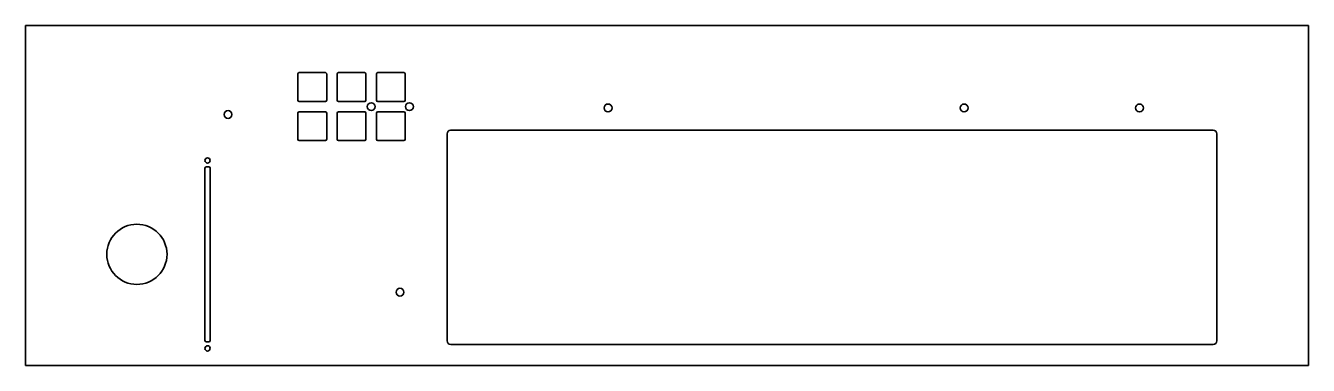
# Model space of a CAD drawing. Header units: millimetres. Extents: x 0 to 490, y -130 to 0.
import ezdxf

# ---------------------------------------------------------------- set-up
doc = ezdxf.new("R2010")
doc.units = ezdxf.units.MM
doc.header["$MEASUREMENT"] = 0
for name, color, linetype, lineweight in [('Arceringen', 7, 'Continuous', 0), ('Keyboard', 7, 'Continuous', 0), ('Pot meters', 7, 'Continuous', 0), ('Print plaat', 7, 'Continuous', 0)]:
    doc.layers.add(name, color=color, linetype=linetype, lineweight=lineweight)

msp = doc.modelspace()

# ---------------------------------------------------------------- linework, layer by layer
at = {"layer": 'Arceringen', "color": 175, "lineweight": 35, "true_color": 0x2a4b9b}
msp.add_lwpolyline([(490, -130), (0, -130), (0, 0), (490, 0)], close=True, dxfattribs=at)
at = {"layer": 'Keyboard', "color": 175, "lineweight": 35, "true_color": 0x2a4b9b}
for centre in [(132, -31), (222.5, -31.5), (358.5, -31.5), (425.5, -31.5), (143, -102)]:
    msp.add_circle(centre, 1.5, dxfattribs=at)
msp.add_open_spline([(453.63, -122), (453.63, -122), (162.37, -122), (162.37, -122), (161.61, -122), (161, -121.39), (161, -120.63), (161, -120.63), (161, -41.37), (161, -41.37), (161, -40.61), (161.61, -40), (162.37, -40), (162.37, -40), (453.63, -40), (453.63, -40), (454.39, -40), (455, -40.61), (455, -41.37), (455, -41.37), (455, -120.63), (455, -120.63), (455, -121.39), (454.39, -122), (453.63, -122)], degree=3, knots=[0, 0, 0, 0, 1, 1, 1, 2, 2, 2, 3, 3, 3, 4, 4, 4, 5, 5, 5, 6, 6, 6, 7, 7, 7, 8, 8, 8, 8], dxfattribs=at)
at = {"layer": 'Pot meters', "color": 175, "lineweight": 35, "true_color": 0x2a4b9b}
for centre, radius in [((69.5, -51.6), 1), ((42.5, -87.5), 11.5)]:
    msp.add_circle(centre, radius, dxfattribs=at)
for points, knots in [([(69.96, -121), (69.96, -121), (69.04, -121), (69.04, -121), (68.74, -121), (68.5, -120.76), (68.5, -120.46), (68.5, -120.46), (68.5, -54.54), (68.5, -54.54), (68.5, -54.24), (68.74, -54), (69.04, -54), (69.04, -54), (69.96, -54), (69.96, -54), (70.26, -54), (70.5, -54.24), (70.5, -54.54), (70.5, -54.54), (70.5, -120.46), (70.5, -120.46), (70.5, -120.76), (70.26, -121), (69.96, -121)], [0, 0, 0, 0, 1, 1, 1, 2, 2, 2, 3, 3, 3, 4, 4, 4, 5, 5, 5, 6, 6, 6, 7, 7, 7, 8, 8, 8, 8]), ([(70.5, -123.4), (70.5, -123.95), (70.05, -124.5), (69.5, -124.5), (68.95, -124.5), (68.5, -124.05), (68.5, -123.5), (68.5, -122.95), (68.95, -122.5), (69.5, -122.5), (70.05, -122.5), (70.5, -122.85), (70.5, -123.4)], [0, 0, 0, 0, 1, 1, 1, 2, 2, 2, 3, 3, 3, 4, 4, 4, 4])]:
    msp.add_open_spline(points, degree=3, knots=knots, dxfattribs=at)
at = {"layer": 'Print plaat', "color": 175, "lineweight": 35, "true_color": 0x2a4b9b}
for centre in [(77.3, -34), (146.6, -31)]:
    msp.add_circle(centre, 1.5, dxfattribs=at)
for points in [[(114.51, -29), (114.51, -29), (104.49, -29), (104.49, -29), (104.22, -29), (104, -28.78), (104, -28.51), (104, -28.51), (104, -18.49), (104, -18.49), (104, -18.22), (104.22, -18), (104.49, -18), (104.49, -18), (114.51, -18), (114.51, -18), (114.78, -18), (115, -18.22), (115, -18.49), (115, -18.49), (115, -28.51), (115, -28.51), (115, -28.78), (114.78, -29), (114.51, -29)], [(129.51, -29), (129.51, -29), (119.49, -29), (119.49, -29), (119.22, -29), (119, -28.78), (119, -28.51), (119, -28.51), (119, -18.49), (119, -18.49), (119, -18.22), (119.22, -18), (119.49, -18), (119.49, -18), (129.51, -18), (129.51, -18), (129.78, -18), (130, -18.22), (130, -18.49), (130, -18.49), (130, -28.51), (130, -28.51), (130, -28.78), (129.78, -29), (129.51, -29)], [(144.51, -29), (144.51, -29), (134.49, -29), (134.49, -29), (134.22, -29), (134, -28.78), (134, -28.51), (134, -28.51), (134, -18.49), (134, -18.49), (134, -18.22), (134.22, -18), (134.49, -18), (134.49, -18), (144.51, -18), (144.51, -18), (144.78, -18), (145, -18.22), (145, -18.49), (145, -18.49), (145, -28.51), (145, -28.51), (145, -28.78), (144.78, -29), (144.51, -29)], [(114.51, -44), (114.51, -44), (104.49, -44), (104.49, -44), (104.22, -44), (104, -43.78), (104, -43.51), (104, -43.51), (104, -33.49), (104, -33.49), (104, -33.22), (104.22, -33), (104.49, -33), (104.49, -33), (114.51, -33), (114.51, -33), (114.78, -33), (115, -33.22), (115, -33.49), (115, -33.49), (115, -43.51), (115, -43.51), (115, -43.78), (114.78, -44), (114.51, -44)], [(129.51, -44), (129.51, -44), (119.49, -44), (119.49, -44), (119.22, -44), (119, -43.78), (119, -43.51), (119, -43.51), (119, -33.49), (119, -33.49), (119, -33.22), (119.22, -33), (119.49, -33), (119.49, -33), (129.51, -33), (129.51, -33), (129.78, -33), (130, -33.22), (130, -33.49), (130, -33.49), (130, -43.51), (130, -43.51), (130, -43.78), (129.78, -44), (129.51, -44)], [(144.51, -44), (144.51, -44), (134.49, -44), (134.49, -44), (134.22, -44), (134, -43.78), (134, -43.51), (134, -43.51), (134, -33.49), (134, -33.49), (134, -33.22), (134.22, -33), (134.49, -33), (134.49, -33), (144.51, -33), (144.51, -33), (144.78, -33), (145, -33.22), (145, -33.49), (145, -33.49), (145, -43.51), (145, -43.51), (145, -43.78), (144.78, -44), (144.51, -44)]]:
    msp.add_open_spline(points, degree=3, knots=[0, 0, 0, 0, 1, 1, 1, 2, 2, 2, 3, 3, 3, 4, 4, 4, 5, 5, 5, 6, 6, 6, 7, 7, 7, 8, 8, 8, 8], dxfattribs=at)

doc.saveas('drawing.dxf')
